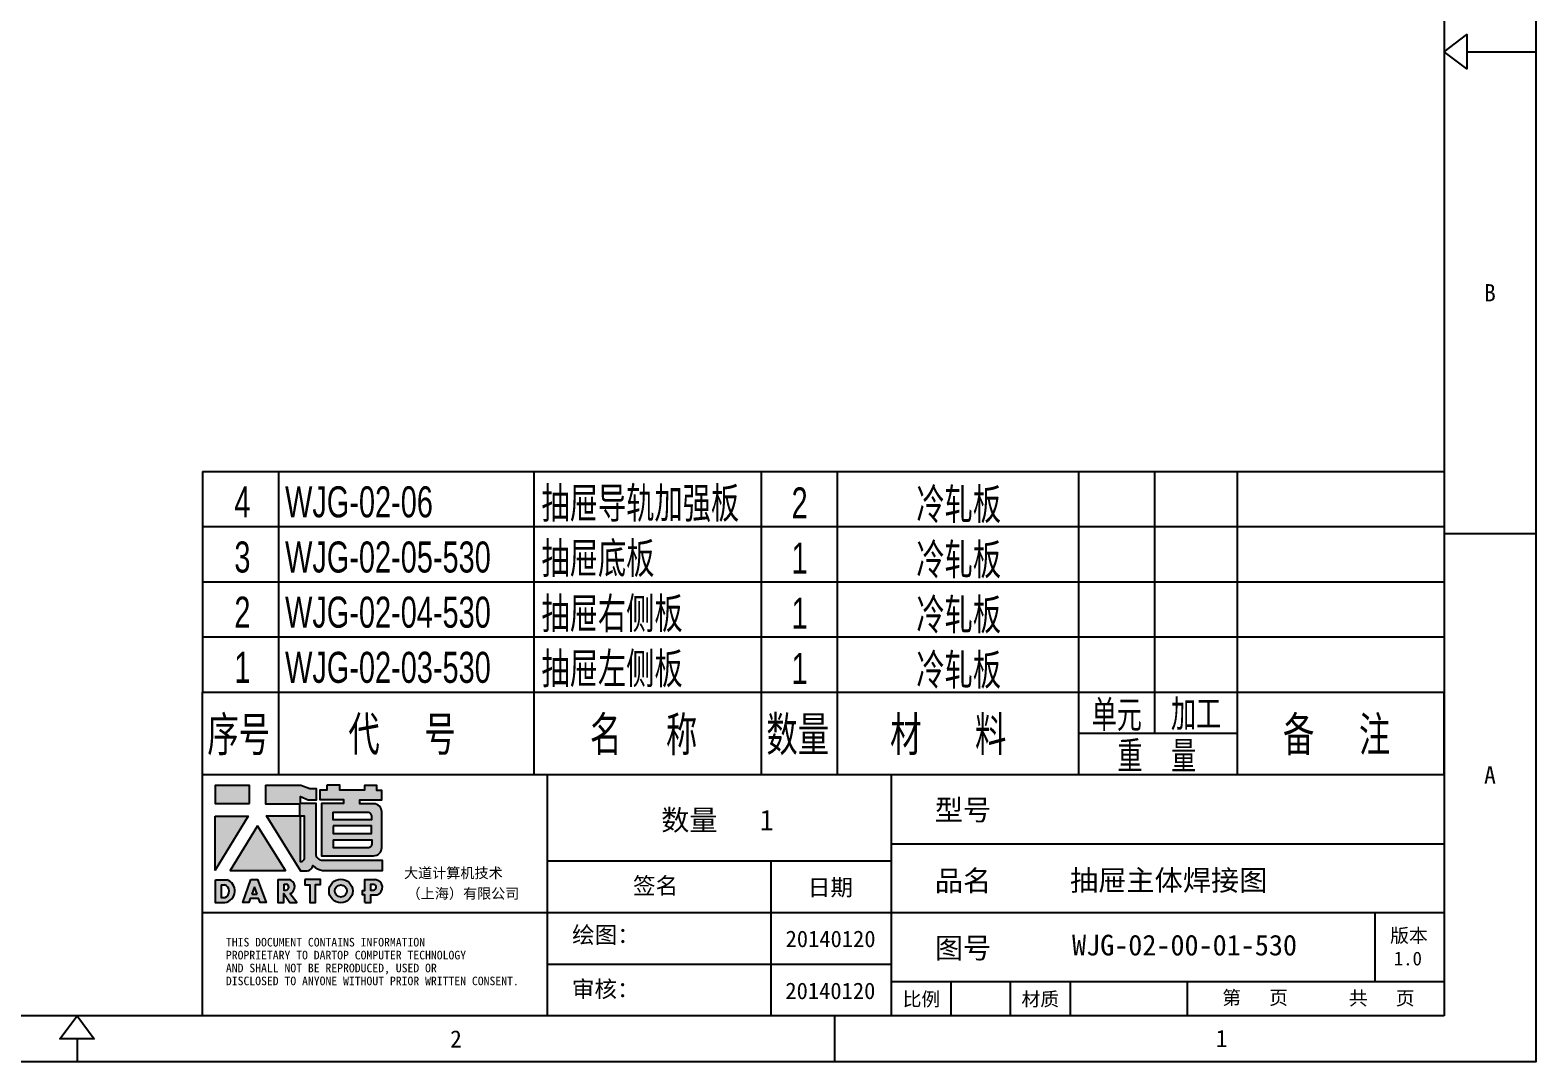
# Model space of a CAD drawing. Header units: millimetres. Extents: x 10653 to 40244, y 19163 to 29561.
# Drawn here: x 21042 to 22575, y 19163 to 20214 of the extents above; entities that cross this region are included whole.
import ezdxf
from ezdxf.enums import TextEntityAlignment as Align

# ---------------------------------------------------------------- set-up
doc = ezdxf.new("R2010")
doc.units = ezdxf.units.MM
for name, color, linetype in [('1轮廓实线层', 7, 'Continuous'), ('2细线层', 4, 'Continuous'), ('4', 7, 'Continuous'), ('6文字层', 3, 'Continuous'), ('print', 30, 'Continuous'), ('图框层', 7, 'Continuous')]:
    doc.layers.add(name, color=color, linetype=linetype)
doc.styles.add('Dartop', font='')
doc.styles.add('hzHT', font='simhei.ttf')
doc.styles.add('PC_TEXTSTYLE', font='arial.ttf', dxfattribs={"width": 0.8})
doc.styles.get('Dartop').set_extended_font_data('FangSong_GB2312')

# ---------------------------------------------------------------- blocks, each defined once
blk = doc.blocks.new('dadao')
for p, q in [((48, 19.2), (44.9, 10.4)), ((51.2, 10.4), (48, 19.2)), ((44.9, 10.4), (51.2, 10.4))]:
    blk.add_line(p, q)
for points in [[(41.8, 121.6), (41.8, 143.7), (-0.4, 143.7), (-0.4, 121.6), (41.8, 121.6)], [(104.8, 122), (104.8, 130.3), (114.1, 126.3), (124.2, 126.3), (124.2, 139.6), (115.9, 139.6), (105.1, 143.9), (61.5, 143.9)], [(61.7, 144), (61.7, 121.3), (103.9, 121.3)], [(113.4, 38.7), (105.1, 38.7), (63, 106.5), (103.9, 106.5), (103.9, 120.9), (103.9, 121.3)], [(109.7, 53.6), (109.7, 106.2), (104.3, 106.2), (104.3, 50.4), (106.6, 50.4)], [(144.6, 94.4), (144.6, 84.8), (192, 84.8), (192, 94.1), (144.9, 94.1)], [(120.2, 45), (119.5, 45), (119.5, 44.6)], [(0, 28), (0, 0), (11.8, 0)], [(0.1, 28), (14, 28)], [(7.1, 21.8), (7.1, 6.1), (12, 6.1)], [(7.1, 21.8), (11.4, 21.8)], [(76.8, 28.2), (76.8, 0), (84.1, 0), (84.1, 11.1), (91.6, -0.1), (100.3, -0.1), (91.7, 11.1)], [(76.8, 28.2), (90.6, 28.2)], [(84, 22.7), (84, 15.3), (87.2, 15.3)], [(84, 22.7), (87.3, 22.7)], [(183.7, 0), (183.7, 9.6), (180.6, 9.6), (180.6, 14.9), (183.8, 14.9), (183.8, 28.1), (196.1, 28.1), (196.5, 28.1)], [(194.9, 22.3), (190.8, 22.3), (190.8, 15), (194.4, 15)], [(183.7, 0), (190.9, 0), (190.9, 9.6), (198.8, 9.6)]]:
    blk.add_lwpolyline(points)
blk.add_lwpolyline([(137.1, 144.2), (137.1, 137.9), (128.3, 137.9), (128.3, 126.5), (157.3, 126.5), (157.3, 121.5), (130.3, 121.5), (130.3, 57.5), (194.4, 57.5, 0.414214), (204.4, 67.5), (204.4, 111.3, 0.414214), (194.4, 121.3), (177.5, 121.3), (177.5, 126.3), (204.7, 126.3), (204.7, 137.7), (198.2, 137.7), (198.2, 143.9), (183.3, 143.9), (183.3, 138), (153, 138), (153, 144.2), (137.1, 144.2)], format="xyb", close=True)
for points in [[(104.8, 122), (123.4, 122), (123.4, 60, 0.414214), (131.4, 52), (204.8, 52), (204.8, 39.1), (131.7, 39.1)], [(144.3, 110.8), (144.3, 101.8), (192.3, 101.8), (192.3, 105.5, 0.414214), (187.3, 110.5), (144.3, 110.5)], [(144.6, 77), (144.6, 67.5), (187.6, 67.5, 0.414214), (192.6, 72.5), (192.6, 76.4), (144.6, 76.4)]]:
    blk.add_lwpolyline(points, format="xyb")
for points in [[(-0.3, 106.2), (40.4, 106.2), (-0.3, 39.7), (-0.3, 106.2)], [(51.7, 94.1), (18.4, 39.3), (86.2, 39.3)], [(43.8, 28.2), (51.8, 28.2), (62.6, -0.1), (55, -0.1), (53.2, 5), (42.9, 5), (41.1, 0), (33.6, 0)], [(110, 28.1), (110, 21.9), (116, 21.9), (116, -0.1), (123.2, -0.1), (123.2, 22), (129.2, 22), (129.2, 28.1), (110, 28.1)]]:
    blk.add_lwpolyline(points, close=True)
for radius in [14.5, 7.44]:
    blk.add_circle((154.2, 14.2), radius)
for centre, radius, start, end in [((99.2, 60.7), 12.6, 305.6399, 325.969), ((111.6, 46.7), 8.19, 282.9811, 347.6627), ((136, 61.7), 22.9, 226.7358, 259.3209), ((8.5, 13.9), 8.49, 294.2143, 69.7177), ((9.6, 14.2), 14.4, 278.6604, 72.3203), ((86.4, 19), 3.8, 282.527, 76.7196), ((88.6, 19.4), 8.95, 290.6073, 77.2124), ((193.7, 18.7), 3.8, 280.9891, 72.5513), ((195.7, 18.6), 9.51, 288.8959, 85.2442)]:
    blk.add_arc(centre, radius, start, end)
blk = doc.blocks.new('PC_MXBTITLERECORD')
at = {"layer": '1轮廓实线层'}
for p, q in [((-180, 0), (-180, 12)), ((0, 0), (0, 12))]:
    blk.add_line(p, q, dxfattribs=at)
at = {"layer": '2细线层'}
for p, q in [((-169, 12), (-169, 0)), ((-132, 12), (-132, 0)), ((-99, 12), (-99, 0)), ((-88, 12), (-88, 0)), ((-53, 12), (-53, 0)), ((-42, 12), (-42, 6)), ((-30, 12), (-30, 0)), ((-30, 6), (-53, 6))]:
    blk.add_line(p, q, dxfattribs=at)
at = {"style": 'PC_TEXTSTYLE', "flags": 1}
blk.add_attdef('Fo oFShowMe', (-53, 6), '', height=0.00000005, dxfattribs=at)
at = {"layer": '6文字层', "style": 'PC_TEXTSTYLE', "width": 0.667}
for s, height, p in [('单元', 4, (-47.45, 8.84)), ('加工', 4, (-35.96, 8.94)), ('序号', 5, (-174.77, 6)), ('代     号', 5, (-151.09, 6)), ('名     称', 5, (-116.06, 6)), ('数量', 5, (-93.71, 6)), ('材      料', 5, (-71.89, 6)), ('备     注', 5, (-15.57, 6)), ('重    量', 4, (-41.65, 2.94))]:
    blk.add_text(s, height=height, dxfattribs=at).set_placement(p, align=Align.MIDDLE)
blk = doc.blocks.new('PC_MXB_BLOCK')
at = {"layer": '1轮廓实线层'}
for p, q in [((-180, 8), (-180, 0)), ((0, 8), (0, 0))]:
    blk.add_line(p, q, dxfattribs=at)
at = {"layer": '2细线层'}
for p, q in [((-180, 8), (0, 8)), ((-169, 8), (-169, 0)), ((-132, 8), (-132, 0)), ((-99, 8), (-99, 0)), ((-88, 8), (-88, 0)), ((-53, 8), (-53, 0)), ((-42, 8), (-42, 0)), ((-30, 8), (-30, 0)), ((-180, 0), (0, 0))]:
    blk.add_line(p, q, dxfattribs=at)
at = {"layer": '6文字层', "style": 'PC_TEXTSTYLE'}
for tag, width, p, p2 in [('序号', 0.769182, (-178.38, 1.35), (-170.09, 1.35)), ('代号', 3.14773, (-168.05, 1.35), (-134.11, 1.35)), ('名称', 2.802424, (-130.87, 1.2), (-100.28, 1.2)), ('数量', 0.817449, (-97.88, 1.2), (-89, 1.2)), ('材料', 2.943328, (-86.43, 1.01), (-54.3, 1.01)), ('单重', 0.854038, (-52.21, 0.89), (-43, 0.89)), ('总重', 0.958888, (-41.2, 1.27), (-30.86, 1.27)), ('备注', 2.494074, (-28.61, 1.02), (-1.16, 1.02))]:
    blk.add_attdef(tag, text='', height=4.5, dxfattribs=dict(at, width=width)).set_placement(p, p2, align=Align.FIT)

msp = doc.modelspace()

# ---------------------------------------------------------------- hatches: boundary and pattern name
for points in [[(21264.919, 19444.116), (21229.926, 19444.116), (21229.926, 19425.833), (21264.919, 19425.833)], [(21263.792, 19413.041), (21230.019, 19413.041), (21230.019, 19357.899)], [(21273.154, 19403.034), (21245.546, 19357.532), (21301.763, 19357.532)], [(21337.458, 19348.222), (21321.481, 19348.222), (21321.481, 19343.153), (21326.466, 19343.153), (21326.466, 19324.888), (21332.434, 19324.888), (21332.434, 19343.165), (21337.458, 19343.165)]]:
    msp.add_hatch(color=0).paths.add_polyline_path(points)
h = msp.add_hatch(color=0)
h.paths.add_polyline_path([(21317.213, 19433.004), (21324.936, 19429.668), (21333.286, 19429.668), (21333.286, 19440.719), (21326.397, 19440.719), (21317.422, 19444.264), (21281.454, 19444.264), (21281.454, 19425.574), (21316.45, 19425.574), (21316.45, 19425.196), (21316.45, 19413.25), (21282.513, 19413.25), (21317.419, 19357.075), (21324.331, 19357.075, 0.27937482), (21329.377, 19361.982), (21329.377, 19362.241), (21329.987, 19362.241, 0.14314537), (21339.503, 19357.398), (21400.157, 19357.398), (21400.157, 19368.052), (21339.244, 19368.052, -0.41421356), (21332.61, 19374.687), (21332.61, 19426.164), (21317.213, 19426.164)])
h.paths.add_polyline_path([(21316.803, 19413.012), (21321.25, 19413.011), (21321.25, 19369.411, -0.08893574), (21318.672, 19366.761), (21316.787, 19366.761)], flags=16)
h = msp.add_hatch(color=0)
h.paths.add_polyline_path([(21400.053, 19439.172), (21394.656, 19439.172), (21394.656, 19444.306), (21382.321, 19444.306), (21382.321, 19439.428), (21357.137, 19439.428), (21357.137, 19444.562), (21343.947, 19444.562), (21343.947, 19439.333), (21336.659, 19439.333), (21336.659, 19429.869), (21360.71, 19429.869), (21360.71, 19425.683), (21338.299, 19425.683), (21338.299, 19372.686), (21391.502, 19372.686, 0.41421356), (21399.796, 19380.979), (21399.796, 19417.273, 0.41421356), (21391.502, 19425.566), (21377.438, 19425.566), (21377.438, 19429.674), (21400.053, 19429.674)])
h.paths.add_polyline_path([(21385.627, 19416.582, -0.41421356), (21389.773, 19412.435), (21389.773, 19409.394), (21349.941, 19409.394), (21349.941, 19416.582)], flags=16)
h.paths.add_polyline_path([(21389.516, 19402.976), (21389.516, 19395.275), (21350.199, 19395.275), (21350.199, 19402.976)], flags=16)
h.paths.add_polyline_path([(21390.03, 19388.345), (21390.03, 19385.047, -0.41421356), (21385.883, 19380.9), (21350.199, 19380.9), (21350.199, 19388.345)], flags=16)
h = msp.add_hatch(color=0)
h.paths.add_polyline_path([(21241.854, 19348.139), (21230.268, 19348.139), (21230.268, 19324.958), (21240.026, 19324.958, 0.79301591)])
h.paths.add_polyline_path([(21240.198, 19330.034), (21236.146, 19330.034), (21236.146, 19343.062), (21239.75, 19343.062, -0.67136089)], flags=16)
h = msp.add_hatch(color=0)
h.paths.add_polyline_path([(21273.241, 19348.329), (21266.629, 19348.329), (21258.126, 19324.933), (21264.389, 19324.933), (21265.863, 19329.079), (21274.348, 19329.079), (21275.854, 19324.882), (21282.167, 19324.882)])
h.paths.add_polyline_path([(21272.726, 19333.548), (21267.469, 19333.548), (21270.05, 19340.9)], flags=16)
h = msp.add_hatch(color=0)
h.paths.add_polyline_path([(21305.381, 19348.313), (21293.986, 19348.313), (21293.986, 19324.92), (21300.008, 19324.92), (21300.008, 19334.194), (21306.197, 19324.836), (21313.474, 19324.836), (21306.35, 19334.135, 0.74405494)])
h.paths.add_polyline_path([(21299.953, 19337.656), (21299.953, 19343.799), (21302.644, 19343.799, -0.79680897), (21302.604, 19337.656)], flags=16)
h = msp.add_hatch(color=0)
h.paths.add_polyline_path([(21346.143, 19336.7, 1), (21370.164, 19336.7, 1)])
h.paths.add_polyline_path([(21364.324, 19336.7, -1), (21351.983, 19336.7, -1)], flags=16)
h = msp.add_hatch(color=0)
h.paths.add_polyline_path([(21393.204, 19348.258), (21392.86, 19348.258), (21382.701, 19348.258), (21382.701, 19337.34), (21380.005, 19337.34), (21380.005, 19332.908), (21382.657, 19332.908), (21382.657, 19324.961), (21388.588, 19324.961), (21388.588, 19332.939), (21395.104, 19332.939, 0.81230381)])
h.paths.add_polyline_path([(21388.5, 19337.37), (21388.5, 19343.477), (21391.874, 19343.477, -0.77821343), (21391.53, 19337.37)], flags=16)

# ---------------------------------------------------------------- linework, layer by layer
at = {"color": 0}
for p, q in [((22481.917, 21174.26), (22481.917, 19209.369)), ((22505.309, 20191.814), (22575.484, 20191.814)), ((22575.484, 19700.592), (22481.917, 19700.592)), ((22481.917, 19454.98), (21217.353, 19454.98)), ((21217.353, 19209.369), (21217.353, 19454.98)), ((21568.227, 19454.98), (21568.227, 19209.369)), ((21919.1, 19209.369), (21919.1, 19454.98)), ((21919.1, 19384.805), (22481.917, 19384.805)), ((21568.227, 19367.262), (21919.1, 19367.262)), ((21796.294, 19367.262), (21796.294, 19209.369)), ((21217.353, 19314.631), (21568.227, 19314.631)), ((21568.227, 19314.631), (22481.917, 19314.631)), ((22411.743, 19244.456), (22411.743, 19314.631)), ((21568.227, 19262), (21919.1, 19262)), ((21919.1, 19244.456), (22481.917, 19244.456)), ((21979.748, 19209.369), (21979.748, 19244.456)), ((22040.395, 19209.369), (22040.395, 19244.456)), ((22101.54, 19209.369), (22101.54, 19244.456)), ((22220.694, 19209.369), (22220.694, 19244.456)), ((22481.917, 19209.369), (19696.963, 19209.369)), ((21861.362, 19162.586), (21861.362, 19209.369)), ((21089.44, 19185.977), (21089.44, 19162.586))]:
    msp.add_line(p, q, dxfattribs=at)
for points in [[(22481.917, 20191.814), (22505.309, 20209.358), (22505.309, 20174.271), (22481.917, 20191.814)], [(21089.44, 19209.369), (21106.984, 19185.977), (21071.897, 19185.977), (21089.44, 19209.369)]]:
    msp.add_lwpolyline(points, close=True, dxfattribs=at)
at = {"layer": 'print'}
msp.add_lwpolyline([(19603.397, 21221.043), (22575.484, 21221.043), (22575.484, 19162.586), (19603.397, 19162.586)], close=True, dxfattribs=at)

# ---------------------------------------------------------------- block references
at = {"color": 0, "xscale": 0.8293373375670361, "yscale": 0.8293373375670361, "zscale": 0.8293373375670361}
msp.add_blockref('dadao', (21230.268, 19324.958), dxfattribs=at)
at = {"layer": '图框层'}
ref = msp.add_blockref('PC_MXB_BLOCK', (22481.917, 19707.893), dxfattribs=dict(at, xscale=7.025356800000001, yscale=7.025356800000001, zscale=7.025356800000001))
ref.add_attrib('材料', '冷轧板', dxfattribs={"layer": '6文字层', "height": 31.6141, "style": 'PC_TEXTSTYLE', "width": 0.667}).set_placement((21987.552, 19714.991), align=Align.CENTER)
ref.add_attrib('代号', 'WJG-02-06', (21301.329, 19717.369), dxfattribs={"layer": '6文字层', "height": 31.6141, "style": 'PC_TEXTSTYLE', "width": 0.667})
ref.add_attrib('序号', '4', dxfattribs={"layer": '6文字层', "height": 31.614, "style": 'PC_TEXTSTYLE', "width": 0.667}).set_placement((21257.854, 19717.369), align=Align.CENTER)
ref.add_attrib('名称', '抽屉导轨加强板', (21562.532, 19716.292), dxfattribs={"layer": '6文字层', "height": 31.6141, "style": 'PC_TEXTSTYLE', "width": 0.667})
ref.add_attrib('数量', '2', dxfattribs={"layer": '6文字层', "height": 31.614, "style": 'PC_TEXTSTYLE', "width": 0.667}).set_placement((21825.468, 19716.292), align=Align.CENTER)
ref = msp.add_blockref('PC_MXB_BLOCK', (22481.917, 19651.69), dxfattribs=dict(at, xscale=7.025356800000001, yscale=7.025356800000001, zscale=7.025356800000001))
ref.add_attrib('材料', '冷轧板', dxfattribs={"layer": '6文字层', "height": 31.6141, "style": 'PC_TEXTSTYLE', "width": 0.667}).set_placement((21987.552, 19658.788), align=Align.CENTER)
ref.add_attrib('代号', 'WJG-02-05-530', (21301.329, 19661.166), dxfattribs={"layer": '6文字层', "height": 31.61411, "style": 'PC_TEXTSTYLE', "width": 0.667})
ref.add_attrib('序号', '3', dxfattribs={"layer": '6文字层', "height": 31.614, "style": 'PC_TEXTSTYLE', "width": 0.667}).set_placement((21257.854, 19661.166), align=Align.CENTER)
ref.add_attrib('名称', '抽屉底板', (21562.532, 19660.089), dxfattribs={"layer": '6文字层', "height": 31.6141, "style": 'PC_TEXTSTYLE', "width": 0.667})
ref.add_attrib('数量', '1', dxfattribs={"layer": '6文字层', "height": 31.614, "style": 'PC_TEXTSTYLE', "width": 0.667}).set_placement((21825.468, 19660.089), align=Align.CENTER)
ref = msp.add_blockref('PC_MXB_BLOCK', (22481.917, 19595.487), dxfattribs=dict(at, xscale=7.025356800000001, yscale=7.025356800000001, zscale=7.025356800000001))
ref.add_attrib('材料', '冷轧板', dxfattribs={"layer": '6文字层', "height": 31.6141, "style": 'PC_TEXTSTYLE', "width": 0.667}).set_placement((21987.552, 19602.585), align=Align.CENTER)
ref.add_attrib('代号', 'WJG-02-04-530', (21301.329, 19604.964), dxfattribs={"layer": '6文字层', "height": 31.61411, "style": 'PC_TEXTSTYLE', "width": 0.667})
ref.add_attrib('序号', '2', dxfattribs={"layer": '6文字层', "height": 31.614, "style": 'PC_TEXTSTYLE', "width": 0.667}).set_placement((21257.854, 19604.964), align=Align.CENTER)
ref.add_attrib('名称', '抽屉右侧板', (21562.532, 19603.886), dxfattribs={"layer": '6文字层', "height": 31.6141, "style": 'PC_TEXTSTYLE', "width": 0.667})
ref.add_attrib('数量', '1', dxfattribs={"layer": '6文字层', "height": 31.614, "style": 'PC_TEXTSTYLE', "width": 0.667}).set_placement((21825.468, 19603.886), align=Align.CENTER)
ref = msp.add_blockref('PC_MXB_BLOCK', (22481.917, 19539.284), dxfattribs=dict(at, xscale=7.025356800000001, yscale=7.025356800000001, zscale=7.025356800000001))
ref.add_attrib('材料', '冷轧板', dxfattribs={"layer": '6文字层', "height": 31.6141, "style": 'PC_TEXTSTYLE', "width": 0.667}).set_placement((21987.552, 19546.382), align=Align.CENTER)
ref.add_attrib('代号', 'WJG-02-03-530', (21301.329, 19548.761), dxfattribs={"layer": '6文字层', "height": 31.61411, "style": 'PC_TEXTSTYLE', "width": 0.667})
ref.add_attrib('序号', '1', dxfattribs={"layer": '6文字层', "height": 31.614, "style": 'PC_TEXTSTYLE', "width": 0.667}).set_placement((21257.854, 19548.761), align=Align.CENTER)
ref.add_attrib('名称', '抽屉左侧板', (21562.532, 19547.683), dxfattribs={"layer": '6文字层', "height": 31.6141, "style": 'PC_TEXTSTYLE', "width": 0.667})
ref.add_attrib('数量', '1', dxfattribs={"layer": '6文字层', "height": 31.614, "style": 'PC_TEXTSTYLE', "width": 0.667}).set_placement((21825.468, 19547.683), align=Align.CENTER)
at = {"layer": '图框层', "xscale": 7.025356800000001, "yscale": 7.025356800000001, "zscale": 7.025356800000001}
msp.add_blockref('PC_MXBTITLERECORD', (22481.917, 19454.98), dxfattribs=at)

# ---------------------------------------------------------------- texts
at = {"color": 0}
for s, height, style, p in [('B', 17.544, 'Dartop', (22528.7, 19946.203)), ('A', 17.544, 'Dartop', (22528.7, 19454.98)), ('数量   1', 21.0524, 'hzHT', (21741.777, 19408.974)), ('型号', 21.0524, 'hzHT', (21991.916, 19419.28)), ('品名', 21.0524, 'hzHT', (21991.916, 19347.23)), ('抽屉主体焊接图', 21.0524, 'hzHT', (22201.432, 19347.626)), ('签名', 16.8419, 'hzHT', (21678.731, 19342.088)), ('日期', 16.8419, 'hzHT', (21856.818, 19340.361)), ('版本', 14.0349, 'hzHT', (22446.154, 19291.343)), ('20140120', 16.8419, 'hzHT', (21856.991, 19287.938)), ('图号', 21.0524, 'hzHT', (21991.916, 19278.629)), ('WJG-02-00-01-530', 21.05241, 'hzHT', (22217.567, 19281.573)), ('1.0', 14.0349, 'hzHT', (22445.099, 19267.9)), ('20140120', 16.8419, 'hzHT', (21856.777, 19234.966)), ('比例', 14.0349, 'hzHT', (21949.568, 19226.547)), ('材质', 14.0349, 'hzHT', (22070.646, 19226.547)), ('第   页', 14.0349, 'hzHT', (22289.525, 19228.003)), ('共   页', 14.0349, 'hzHT', (22418.448, 19227.492)), ('2', 17.544, 'Dartop', (21475.401, 19185.977)), ('1', 17.544, 'Dartop', (22255.32, 19186.534))]:
    msp.add_text(s, height=height, dxfattribs=dict(at, style=style)).set_placement(p, align=Align.MIDDLE_CENTER)
at = {"color": 0, "style": 'hzHT'}
for s, height, p in [('绘图：', 16.8419, (21593.71, 19283.614)), ('THIS DOCUMENT CONTAINS INFORMATION', 8.77184, (21241.035, 19280.158)), ('PROPRIETARY TO DARTOP COMPUTER TECHNOLOGY', 8.77184, (21241.035, 19267)), ('AND SHALL NOT BE REPRODUCED, USED OR', 8.77184, (21241.035, 19253.843)), ('DISCLOSED TO ANYONE WITHOUT PRIOR WRITTEN CONSENT.', 8.77184, (21241.035, 19240.685)), ('审核：', 16.8419, (21593.501, 19228.347))]:
    msp.add_text(s, height=height, dxfattribs=at).set_placement(p)
at = {"layer": '4', "color": 0, "style": 'hzHT'}
for s, p in [('大道计算机技术', (21422.461, 19349.831)), ('（上海）有限公司', (21425.109, 19328.851))]:
    msp.add_text(s, height=10.5262, dxfattribs=at).set_placement(p)

doc.saveas('drawing.dxf')
